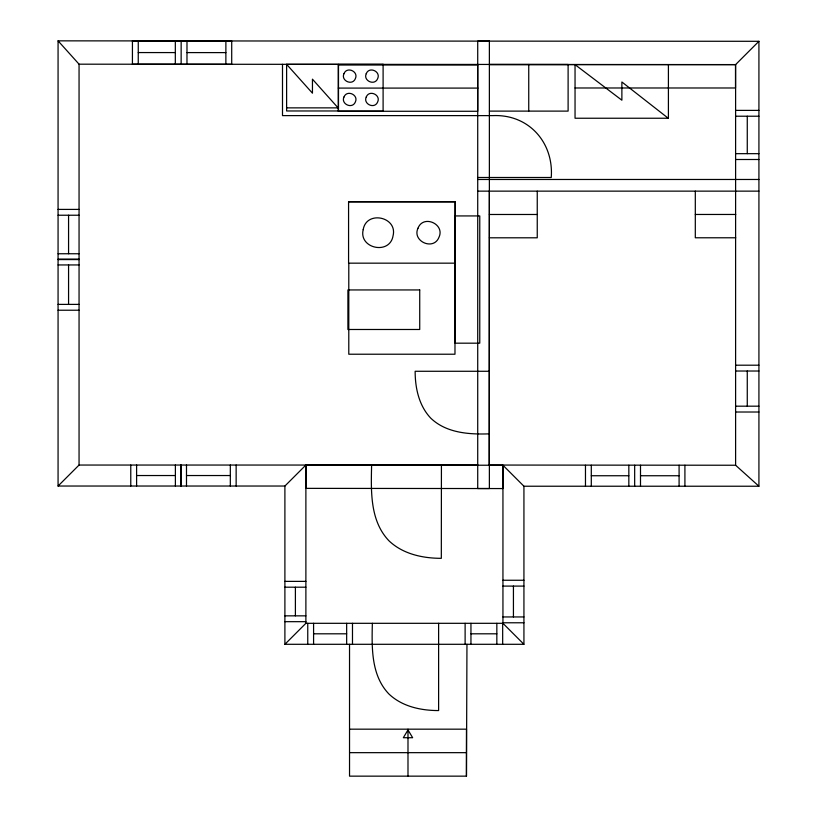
<?xml version="1.0" encoding="UTF-8"?>
<svg xmlns="http://www.w3.org/2000/svg" width="817" height="817" viewBox="0 0 817 817"><rect width="100%" height="100%" fill="white"/><g stroke="black" fill="none" stroke-linecap="round" stroke-linejoin="round"><path stroke-width="1.23" d="M138.247 64.216L138.267 40.901M175.318 64.247L175.328 40.932M181.139 64.247L181.16 40.932M186.97 64.257L186.991 40.932M225.87 64.277L225.89 40.962M282.498 64.318L282.498 115.616L492.998 115.616C528.701 114.094 553.875 142.495 551.25 177.493L477.72 177.493M371.612 465.108C371.041 490.864 369.764 520.725 388.974 540.813C402.883 554.059 422.644 558.317 441.323 558.328L441.425 465.19M489.373 191.137L489.148 465.047L735.606 465.241L758.922 486.227L758.922 41.299L58.068 40.85L58.068 486.033L284.898 486.033L305.885 465.047L502.945 465.241L523.932 486.227L758.922 486.227M455.283 215.933L455.069 343.181L479.763 343.181L479.763 215.933L455.069 215.933M349.533 644.296L349.533 776.15L466.456 776.15L466.956 644.296M58.068 486.033L79.055 465.047L79.055 64.186L58.068 40.85M758.922 41.299L735.606 64.604L489.373 64.604M284.898 486.033L284.898 644.296L305.885 623.31L502.945 623.31L523.932 644.296L523.932 486.227M338.289 110.969L286.614 110.969L286.614 64.339L338.289 64.339L338.289 111.275L477.71 111.275L477.71 64.635L338.289 64.635M489.373 64.472L568.111 64.472L568.111 111.112L489.373 111.112M338.299 64.768L477.853 64.768M575.045 87.981L735.504 87.981L735.504 64.666M338.299 88.093L477.853 88.093M286.614 107.864L338.289 107.864M735.606 110.387L758.922 110.387M735.617 116.218L758.932 116.218M735.617 153.667L758.932 153.667M735.606 159.499L758.922 159.499M477.72 179.474L758.922 179.474M477.72 191.137L758.922 191.137M348.573 201.901L455.069 201.901L454.977 354.221L348.788 354.221L348.788 263.166M58.068 209.407L79.055 209.407M489.373 214.483L537.249 214.483M695.308 214.463L735.729 214.463M58.078 215.228L79.055 215.228M489.373 237.798L537.249 237.798L537.249 191.168M735.729 237.778L695.308 237.778L695.308 191.137M58.078 253.75L79.055 253.75M58.068 259.112L79.055 259.112M58.068 259.581L79.055 259.581M58.078 264.943L79.055 264.943M58.078 304.394L79.055 304.394M58.068 310.225L79.055 310.225M735.606 365.199L758.922 365.199M735.617 371.02L758.932 371.02M489.373 371.275L415.148 371.275C415.138 388.014 418.937 405.722 430.794 418.202C446.296 433.041 469.029 434.583 489.373 433.847M735.617 406.182L758.932 406.182M735.606 412.013L758.922 412.013M79.055 465.047L477.72 465.047M136.602 475.535L175.389 475.535M186.49 475.535L230.323 475.535M591.294 475.739L628.835 475.739M640.497 475.739L679.09 475.739M502.945 580.254L523.932 580.254M284.898 581.377L305.885 581.377M502.945 586.095L523.932 586.095M284.898 587.198L305.885 587.198M284.898 615.844L305.885 615.844M502.945 616.947L523.932 616.947M284.898 621.676L305.885 621.676M502.945 622.779L523.932 622.779M313.585 633.808L346.653 633.808M470.949 633.808L496.838 633.808M284.898 644.296L523.932 644.296M349.533 729.173L466.456 729.173L466.456 776.15M349.533 752.661L466.446 752.661M138.257 52.564L175.318 52.584M186.981 52.594L225.88 52.615M79.055 64.186L735.606 64.604L735.606 465.241M668.245 118.24L621.88 81.986L621.88 100.205L575.045 64.655L575.045 118.24L668.408 118.24L668.408 64.655M286.614 64.339L312.451 93.169L312.451 79.178L338.289 108.089M747.269 116.218L747.269 153.667M747.269 371.02L747.269 406.182M684.912 465.241L684.912 486.227M679.09 465.241L679.09 486.227M640.497 465.241L640.497 486.227M634.666 465.241L634.666 486.227M628.835 465.241L628.835 486.227M591.294 465.241L591.294 486.227M585.472 465.241L585.472 486.227M528.742 64.472L528.742 111.112M513.433 586.095L513.433 616.947M502.945 623.31L502.945 465.241L502.925 488.566L305.864 488.362L305.885 465.047L305.885 623.31M502.669 623.31L502.669 644.296M496.838 623.31L496.838 644.296M470.949 623.31L470.949 644.296M465.118 623.31L465.118 644.296M438.617 623.31L438.617 710.565C420.898 710.576 402.127 706.562 388.923 694.001C370.949 675.271 371.796 647.411 372.358 623.31M407.989 729.173L407.989 776.15M352.484 623.31L352.484 644.296M346.653 623.31L346.653 644.296M313.585 623.31L313.585 644.296M307.754 623.31L307.754 644.296M295.397 587.198L295.397 615.844M236.144 465.047L236.144 486.033M230.323 465.047L230.323 486.033M186.49 465.047L186.49 486.033M181.221 465.047L181.221 486.033M180.659 465.047L180.659 486.033M175.389 465.047L175.389 486.033M136.602 465.047L136.602 486.033M130.771 465.047L130.771 486.033M68.567 215.228L68.567 253.75M68.567 264.943L68.567 304.394M132.436 40.891L132.425 64.216L231.711 64.288L231.711 40.973L132.436 40.891M363.208 229.628C358.459 248.562 389.883 255.333 393.059 235.766C397.808 216.822 366.373 210.051 363.208 229.628M343.947 73.704C340.638 80.781 352.505 86.173 355.405 78.544C358.714 71.467 346.847 66.075 343.947 73.704M343.947 97.039C340.638 104.116 352.495 109.498 355.405 101.88C358.714 94.803 346.847 89.41 343.947 97.039M366.23 73.704C362.922 80.781 374.789 86.173 377.689 78.544C380.998 71.467 369.131 66.075 366.23 73.704M366.23 97.039C362.922 104.116 374.778 109.498 377.689 101.88C380.998 94.803 369.131 89.41 366.23 97.039M417.967 228.249C411.891 241.26 433.684 251.156 439.025 237.144C445.112 224.134 423.298 214.228 417.967 228.249M407.989 729.949L403.332 737.72L412.656 737.72L407.989 729.949M489.373 41.126L477.72 41.126L477.72 488.535L489.373 488.535L489.373 41.126M383.102 64.339L338.493 64.339L338.493 111.122L383.102 111.122L383.102 64.339M455.283 201.656L348.573 201.656L348.573 263.166L455.283 263.166L455.283 201.656M419.724 289.943L347.909 289.943L347.909 329.486L419.724 329.486L419.724 289.943"/></g></svg>
